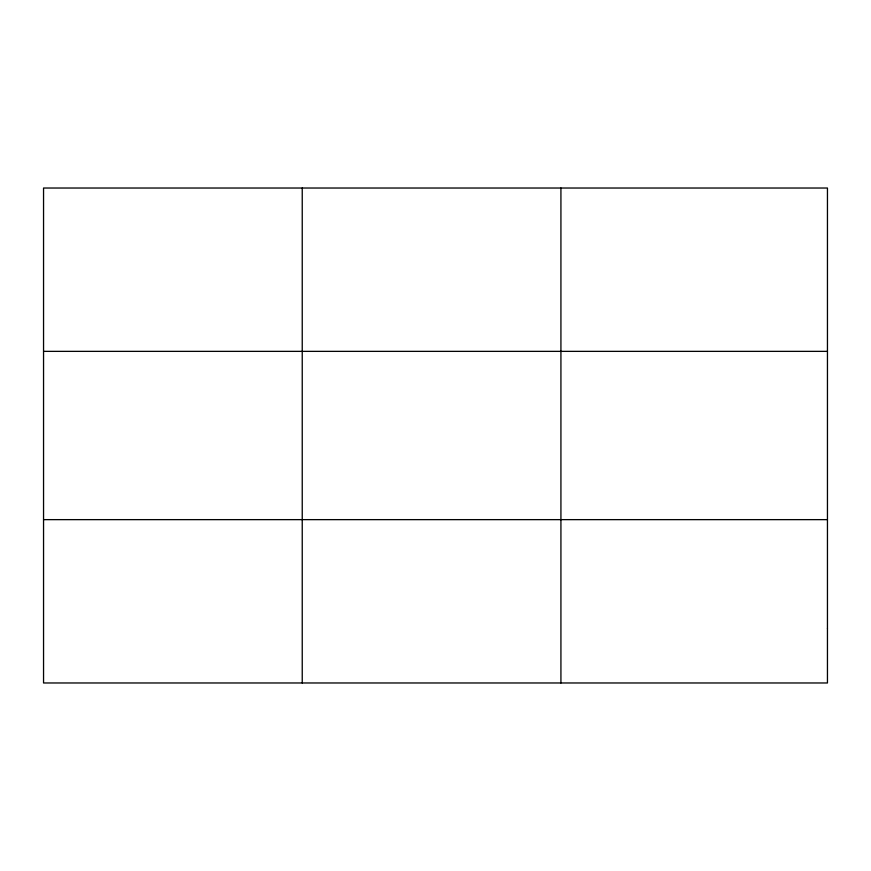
<?xml version="1.0" encoding="UTF-8"?>
<svg xmlns="http://www.w3.org/2000/svg" width="871" height="871" viewBox="0 0 871 871"><rect width="100%" height="100%" fill="white"/><g stroke="black" fill="none" stroke-linecap="round" stroke-linejoin="round"><path stroke-width="1.31" d="M302.237 682.973L302.237 188.027M560.924 682.973L560.924 188.027M43.55 351.361L827.45 351.361M43.55 519.639L827.45 519.639M827.45 628.535L827.45 682.973L43.55 682.973L43.55 188.027L827.45 188.027L827.45 628.535"/></g></svg>
